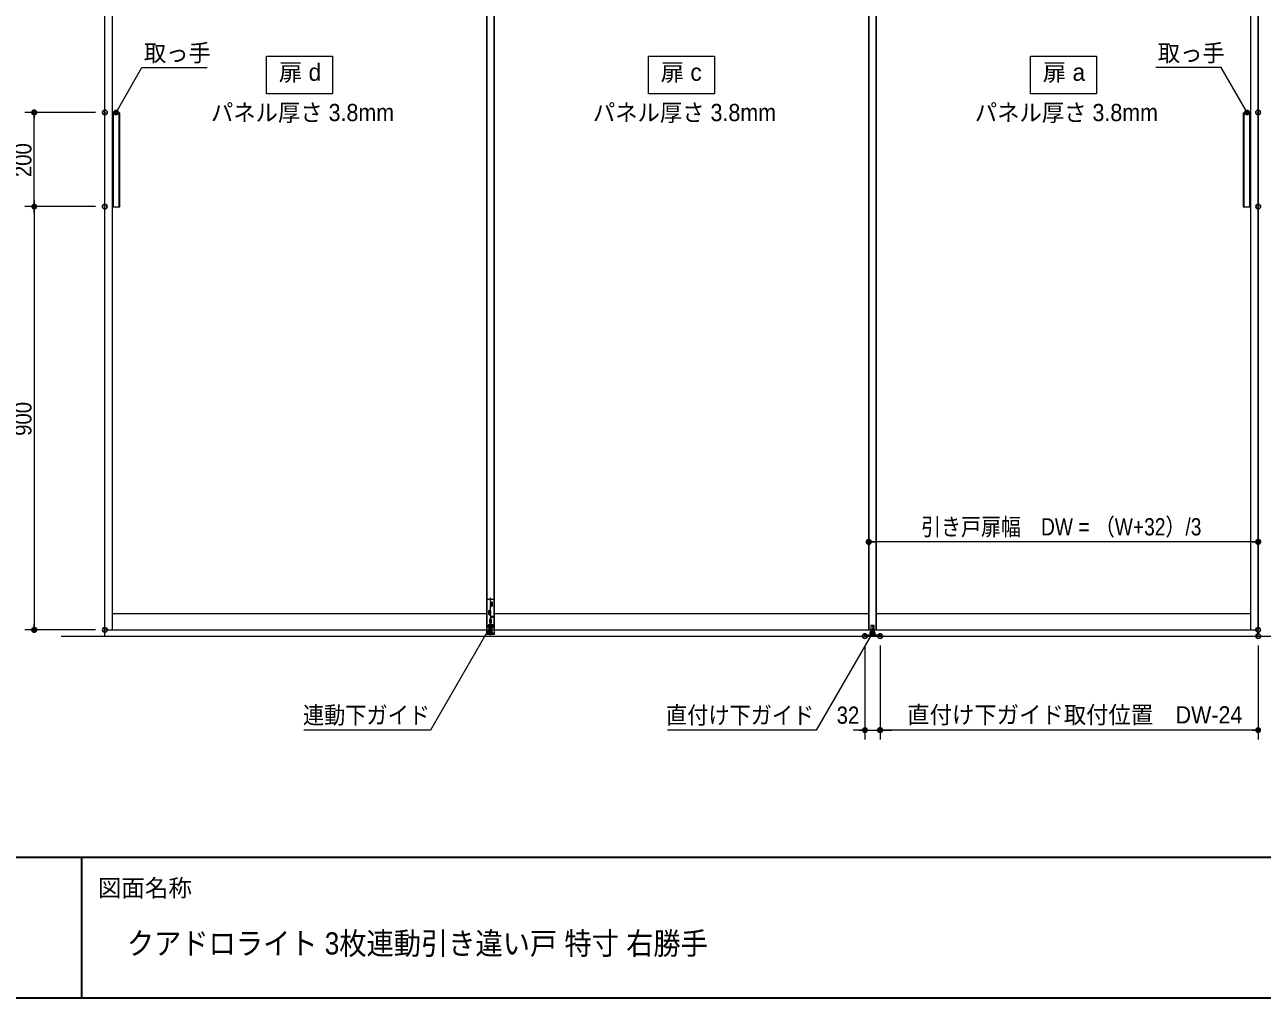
# Model space of a CAD drawing. Units: millimetres, scale not verified. Extents: x -6062 to 6062, y -3045 to 3045.
# Drawn here: x -4058 to -1427, y -2770 to -700 of the extents above; entities that cross this region are included whole.
import ezdxf
from ezdxf.enums import TextEntityAlignment as Align

# ---------------------------------------------------------------- set-up
doc = ezdxf.new("R2010")
doc.units = ezdxf.units.MM
doc.header["$LTSCALE"] = 20
doc.header["$PDMODE"] = 32
doc.header["$PDSIZE"] = 10
doc.linetypes.add('USER2', pattern=[2.91, 1.76, -0.4, 0.35, -0.4])
for name, color, linetype, lineweight in [('0-0_3一般', 7, 'Continuous', 15), ('0-1_2寸法-3', 7, 'Continuous', 15), ('0-2_2寸法-1', 7, 'Continuous', 15), ('0-3_0', 7, 'Continuous', 25), ('0-5_2寸法-2', 7, 'Continuous', 15), ('0-6_1図面枠', 7, 'Continuous', 15)]:
    doc.layers.add(name, color=color, linetype=linetype, lineweight=lineweight)
doc.layers.add('0-4_Defpoints', color=7, linetype='Continuous')
doc.styles.add('ＭＳ Ｐゴシック', font='')
doc.styles.get('ＭＳ Ｐゴシック').set_extended_font_data('MS PGothic')

# ---------------------------------------------------------------- blocks, each defined once
blk = doc.blocks.new('グループ-22')
at = {"layer": '0-0_3一般'}
for p, q in [((-42000, -40000), (-42000, 8000)), ((7040, -40000), (7040, 8000)), ((-42000, -39750), (-42000, 7190)), ((-41680, -39750), (-41680, 7190)), ((-25760, 7190), (-25760, -39750)), ((-25760, -39750), (-25760, 7190)), ((-25440, -39750), (-25440, 7190)), ((-9520, -39750), (-9520, 7190)), ((-9520, 7190), (-9520, -39750)), ((-9200, -39750), (-9200, 7190)), ((-9200, 7190), (-9200, -39750)), ((6720, 7190), (6720, -39750)), ((-41682, -17750), (-41362, -17750)), ((-41642, -17750), (-41642, -21750)), ((-41402, -17750), (-41402, -21750)), ((-41362, -21750), (-41362, -17750)), ((6402, -17750), (6402, -21750)), ((6402, -17750), (6722, -17750)), ((6442, -21750), (6442, -17750)), ((6682, -21750), (6682, -17750)), ((-25760, -39934.4), (-25760, -38492.4)), ((-25700, -38432.4), (-25500, -38432.4)), ((-25605, -38592.4), (-25605, -38692.4)), ((-25515, -38692.4), (-25515, -38592.4)), ((-41680, -39040), (-25760, -39040)), ((-25685, -38952.4), (-25685, -39052.4)), ((-25645, -39312.4), (-25645, -39412.4)), ((-25595, -39052.4), (-25595, -38952.4)), ((-25555, -39412.4), (-25555, -39312.4)), ((-25440, -39040), (-9520, -39040)), ((-9200, -39040), (6720, -39040)), ((-25440, -39750), (-42000, -39750)), ((-9200, -39750), (-25760, -39750)), ((-25660, -39874.4), (-25760, -39874.4)), ((-25675, -39562.4), (-25675, -39802.4)), ((-25525, -39802.4), (-25675, -39802.4)), ((-25670, -39802.4), (-25530, -39802.4)), ((-25665, -39552.4), (-25535, -39552.4)), ((-25664, -39874.4), (-25660, -39874.4)), ((-25536, -39874.4), (-25664, -39874.4)), ((-25440, -39874.4), (-25540, -39874.4)), ((-25540, -39874.4), (-25536, -39874.4)), ((-25530, -39874.4), (-25530, -39802.4)), ((-25525, -39802.4), (-25525, -39562.4)), ((7040, -39750), (-9520, -39750)), ((-9460, -39862), (-9400, -39862)), ((-9460, -39862), (-9460, -39922)), ((-9460, -39922), (-9460, -39942)), ((-9260, -39922), (-9460, -39922)), ((-9460, -39942), (-9040, -39942)), ((-9435, -39560), (-9435, -39800)), ((-9435, -39800), (-9285, -39800)), ((-9286, -39800), (-9434, -39800)), ((-9434, -39862), (-9434, -39800)), ((-9295, -39550), (-9425, -39550)), ((-9400, -39862), (-9320, -39862)), ((-9320, -39862), (-9260, -39862)), ((-9286, -39862), (-9286, -39800)), ((-9285, -39800), (-9285, -39560)), ((-9260, -39862), (-9260, -39922)), ((-43863.5, -40000), (8736.5, -40000))]:
    blk.add_line(p, q, dxfattribs=at)
at = {"layer": '0-0_3一般', "linetype": 'USER2'}
for p, q in [((-25600, -39958.4), (-25600, -38371.7)), ((-25640, -39001.9), (-25640, -38902.9)), ((-25620.5, -38642.4), (-25499.5, -38642.4)), ((-25510.5, -38592.4), (-25609.5, -38592.4)), ((-25510.5, -38692.4), (-25609.5, -38692.4)), ((-25560, -38641.9), (-25560, -38542.9)), ((-25560, -38741.9), (-25560, -38642.9)), ((-25700.5, -39002.4), (-25579.5, -39002.4)), ((-25590.5, -38952.4), (-25689.5, -38952.4)), ((-25590.5, -39052.4), (-25689.5, -39052.4)), ((-25660.5, -39362.4), (-25539.5, -39362.4)), ((-25550.5, -39312.4), (-25649.5, -39312.4)), ((-25550.5, -39412.4), (-25649.5, -39412.4)), ((-25640, -39101.9), (-25640, -39002.9)), ((-25600, -39361.9), (-25600, -39262.9)), ((-25600, -39461.9), (-25600, -39362.9)), ((-25493.8, -39182.4), (-25586.2, -39182.4)), ((-25540, -39228.6), (-25540, -39136.2)), ((-9360, -39520), (-9360, -40027.8))]:
    blk.add_line(p, q, dxfattribs=at)
at = {"layer": '0-0_3一般'}
for points in [[(-42000, 7190), (-25440, 7190), (-25440, -39750)], [(-9520, 7190), (7040, 7190), (7040, -39750)], [(-41682, -17750), (-41682, -21750), (-41362, -21750)], [(6402, -21750), (6722, -21750), (6722, -17750)], [(-25440, -38492.4), (-25440, -39932.4), (-25760, -39932.4)], [(-25530, -39874.4), (-25670, -39874.4), (-25670, -39802.4)], [(-9680, -40000), (-9680, -39942), (-9460, -39942)], [(-9040, -39942), (-9040, -40000), (-9680, -40000)], [(-9260, -39942), (-9260, -39922), (-9460, -39922)]]:
    blk.add_lwpolyline(points, dxfattribs=at)
blk.add_circle((-25540, -39182.4), 42, dxfattribs=at)
for centre, radius, start, end in [((-25700, -38492.4), 60, 90, 180), ((-25640, -38952.4), 45, 0, 180), ((-25560, -38592.4), 45, 0, 180), ((-25560, -38692.4), 45, 180, 0), ((-25500, -38492.4), 60, 0, 90), ((-25640, -39052.4), 45, 180, 0), ((-25600, -39312.4), 45, 0, 180), ((-25600, -39412.4), 45, 180, 0), ((-25665, -39562.4), 10, 90, 180), ((-25535, -39562.4), 10, 0, 90), ((-9425, -39560), 10, 90, 180), ((-9295, -39560), 10, 0, 90)]:
    blk.add_arc(centre, radius, start, end, dxfattribs=at)
blk = doc.blocks.new('_Dot')
at = {"layer": '0-3_0'}
blk.add_line((-10, 0), (-20, 0), dxfattribs=at)
for points in [[(0, 0), (-10, 0), (-9.92, 1.25)], [(0, 0), (-9.92, -1.25), (-10, 0)], [(0, 0), (-9.92, 1.25), (-9.69, 2.49)], [(0, 0), (-9.69, -2.49), (-9.92, -1.25)], [(0, 0), (-9.69, 2.49), (-9.3, 3.68)], [(0, 0), (-9.3, -3.68), (-9.69, -2.49)], [(0, 0), (-9.3, 3.68), (-8.76, 4.82)], [(0, 0), (-8.76, -4.82), (-9.3, -3.68)], [(0, 0), (-8.76, 4.82), (-8.09, 5.88)], [(0, 0), (-8.09, -5.88), (-8.76, -4.82)], [(0, 0), (-8.09, 5.88), (-7.29, 6.85)], [(0, 0), (-7.29, -6.85), (-8.09, -5.88)], [(0, 0), (-7.29, 6.85), (-6.37, 7.71)], [(0, 0), (-6.37, -7.71), (-7.29, -6.85)], [(0, 0), (-6.37, 7.71), (-5.36, 8.44)], [(0, 0), (-5.36, -8.44), (-6.37, -7.71)], [(0, 0), (-5.36, 8.44), (-4.26, 9.05)], [(0, 0), (-4.26, -9.05), (-5.36, -8.44)], [(0, 0), (-4.26, 9.05), (-3.09, 9.51)], [(0, 0), (-3.09, -9.51), (-4.26, -9.05)], [(0, 0), (-3.09, 9.51), (-1.87, 9.82)], [(0, 0), (-1.87, -9.82), (-3.09, -9.51)], [(0, 0), (-1.87, 9.82), (-0.63, 9.98)], [(0, 0), (-0.63, -9.98), (-1.87, -9.82)], [(0, 0), (-0.63, 9.98), (0.63, 9.98)], [(0, 0), (0.63, -9.98), (-0.63, -9.98)], [(0, 0), (0.63, 9.98), (1.87, 9.82)], [(0, 0), (1.87, 9.82), (3.09, 9.51)], [(0, 0), (3.09, 9.51), (4.26, 9.05)], [(0, 0), (4.26, 9.05), (5.36, 8.44)], [(0, 0), (5.36, 8.44), (6.37, 7.71)], [(0, 0), (6.37, 7.71), (7.29, 6.85)], [(0, 0), (7.29, 6.85), (8.09, 5.88)], [(0, 0), (8.09, 5.88), (8.76, 4.82)], [(0, 0), (8.76, 4.82), (9.3, 3.68)], [(0, 0), (9.3, 3.68), (9.69, 2.49)], [(0, 0), (9.69, 2.49), (9.92, 1.25)], [(0, 0), (9.92, 1.25), (10, 0)], [(0, 0), (1.87, -9.82), (0.63, -9.98)], [(0, 0), (3.09, -9.51), (1.87, -9.82)], [(0, 0), (4.26, -9.05), (3.09, -9.51)], [(0, 0), (5.36, -8.44), (4.26, -9.05)], [(0, 0), (6.37, -7.71), (5.36, -8.44)], [(0, 0), (7.29, -6.85), (6.37, -7.71)], [(0, 0), (8.09, -5.88), (7.29, -6.85)], [(0, 0), (8.76, -4.82), (8.09, -5.88)], [(0, 0), (9.3, -3.68), (8.76, -4.82)], [(0, 0), (9.69, -2.49), (9.3, -3.68)], [(0, 0), (9.92, -1.25), (9.69, -2.49)], [(0, 0), (10, 0), (9.92, -1.25)]]:
    blk.add_solid(points, dxfattribs=at)
blk = doc.blocks.new('グループ-28')
at = {"layer": '0-6_1図面枠', "lineweight": 35}
for p, q in [((-80000, -49400), (80000, -49400)), ((-43000, -49400), (-43000, -55400))]:
    blk.add_line(p, q, dxfattribs=at)
blk.add_lwpolyline([(-80000, 55400), (80000, 55400), (80000, -55400), (-80000, -55400)], close=True, dxfattribs=at)
blk = doc.blocks.new('図面枠')
at = {"layer": '0-6_1図面枠'}
blk.add_blockref('グループ-28', (0, 0), dxfattribs=at)
at = {"layer": '0-6_1図面枠', "style": 'ＭＳ Ｐゴシック'}
blk.add_text('図面名称', height=733.7, dxfattribs=at).set_placement((-42300.1, -51299.8), align=Align.BOTTOM_LEFT)

msp = doc.modelspace()

# ---------------------------------------------------------------- hatches: boundary and pattern name
at = {"layer": '0-1_2寸法-3'}
for points in [[(-3858.79, -887, 1), (-3868.81, -887, 1)], [(-1454.19, -887, 1), (-1464.21, -887, 1)], [(-3062.49, -1979.24, 1), (-3072.51, -1979.24, 1)], [(-2250.49, -1993.1, 1), (-2260.51, -1993.1, 1)]]:
    msp.add_hatch(color=256, dxfattribs=at).paths.add_polyline_path(points)

# ---------------------------------------------------------------- linework, layer by layer
for points in [[(-3543.5, -767), (-3403.5, -767), (-3403.5, -847), (-3543.5, -847)], [(-2731.5, -767), (-2591.5, -767), (-2591.5, -847), (-2731.5, -847)], [(-1919.5, -767), (-1779.5, -767), (-1779.5, -847), (-1919.5, -847)]]:
    msp.add_lwpolyline(points, close=True, dxfattribs=at)
for points in [[(-3863.8, -887), (-3808.56, -791.33), (-3670.04, -791.33)], [(-1459.2, -887), (-1514.44, -791.33), (-1652.96, -791.33)], [(-3067.5, -1979.24), (-3194.95, -2200), (-3464.28, -2200)], [(-2255.5, -1993.1), (-2374.95, -2200), (-2690.97, -2200)]]:
    msp.add_lwpolyline(points, dxfattribs=at)
for centre in [(-3863.8, -887), (-1459.2, -887), (-3067.5, -1979.24), (-2255.5, -1993.1)]:
    msp.add_circle(centre, 5.01, dxfattribs=at)
at = {"layer": '0-2_2寸法-1'}
for p, q in [((-3907.5, -887), (-4057.5, -887)), ((-4037.5, -1074.29), (-4037.5, -899.71)), ((-3907.7, -1087), (-4057.5, -1087)), ((-3907.7, -1087), (-4057.5, -1087)), ((-4037.5, -1099.71), (-4037.5, -1974.29)), ((-2263.5, -1780), (-2263.3, -1780)), ((-1435.5, -1780), (-1435.3, -1780)), ((-1448.21, -1800), (-2250.79, -1800)), ((-3907.5, -1987), (-4057.5, -1987)), ((-2239.5, -2020), (-2239.5, -2220)), ((-1435.5, -2020), (-1435.5, -2220)), ((-1448.21, -2200), (-2226.79, -2200))]:
    msp.add_line(p, q, dxfattribs=at)
at = {"layer": '0-4_Defpoints'}
for p in [(-4037.5, -887), (-3887.5, -887), (-1435.7, -887), (-3887.7, -1087), (-1435.5, -1087), (-2263.5, -1800), (-1435.5, -1800), (-4037.5, -1987), (-3887.5, -1987), (-2271.5, -2000), (-2239.5, -2000), (-2239.5, -2000), (-1435.7, -1987), (-1435.5, -2000), (-2239.5, -2200), (-2239.5, -2200)]:
    msp.add_point(p, dxfattribs=at)
at = {"layer": '0-5_2寸法-2'}
for p, q in [((-2271.5, -2020), (-2271.5, -2220)), ((-2239.5, -2020), (-2239.5, -2220)), ((-2284.21, -2200), (-2296.92, -2200)), ((-2271.5, -2200), (-2239.5, -2200)), ((-2226.79, -2200), (-2214.08, -2200))]:
    msp.add_line(p, q, dxfattribs=at)

# ---------------------------------------------------------------- block references
at = {"layer": '0-0_3一般', "xscale": 0.05, "yscale": 0.05}
msp.add_blockref('グループ-22', (-1787.5, 0), dxfattribs=at)
at = {"layer": '0-2_2寸法-1', "xscale": 0.6356201, "yscale": 0.6356201}
for p, rotation in [((-4037.5, -887), 90), ((-4037.5, -1087), 270), ((-4037.5, -1087), 90), ((-2263.5, -1800), 180), ((-4037.5, -1987), 270), ((-2239.5, -2200), 180)]:
    msp.add_blockref('_Dot', p, dxfattribs=dict(at, rotation=rotation))
for p in [(-1435.5, -1800), (-1435.5, -2200)]:
    msp.add_blockref('_Dot', p, dxfattribs=at)
at = {"layer": '0-5_2寸法-2', "xscale": 0.6356201, "yscale": 0.6356201}
msp.add_blockref('_Dot', (-2271.5, -2200), dxfattribs=at)
at = {"layer": '0-5_2寸法-2', "xscale": 0.6356201, "yscale": 0.6356201, "rotation": 180}
msp.add_blockref('_Dot', (-2239.5, -2200), dxfattribs=at)
at = {"layer": '0-6_1図面枠', "xscale": 0.05, "yscale": 0.05}
msp.add_blockref('図面枠', (-1787.5, 0), dxfattribs=at)

# ---------------------------------------------------------------- texts
at = {"layer": '0-1_2寸法-3', "style": 'ＭＳ Ｐゴシック'}
for s, width, p in [('取っ手', 0.95, (-3804.71, -789.73)), ('取っ手', 0.95, (-1649.1, -789.73)), ('パネル厚さ 3.8mm', 0.95, (-3661.98, -916.38)), ('パネル厚さ 3.8mm', 0.95, (-2849.98, -916.38)), ('パネル厚さ 3.8mm', 0.95, (-2037.98, -916.38)), ('連動下ガイド', 0.9, (-3466.37, -2197.46)), ('直付け下ガイド', 0.9, (-2694.42, -2197.62))]:
    msp.add_text(s, height=36.66, dxfattribs=dict(at, width=width)).set_placement(p, align=Align.BOTTOM_LEFT)
for s, p in [('扉 d', (-3517.68, -830.66)), ('扉 c', (-2705.98, -830.66)), ('扉 a', (-1893.59, -830.66))]:
    msp.add_text(s, height=36.69, dxfattribs=at).set_placement(p, align=Align.BOTTOM_LEFT)
at = {"layer": '0-2_2寸法-1', "style": 'ＭＳ Ｐゴシック', "width": 0.9}
for s, p in [('200', (-4032.54, -1024.28)), ('900', (-4032.54, -1574.38))]:
    msp.add_text(s, height=36.66, rotation=90, dxfattribs=at).set_placement(p, align=Align.BOTTOM_LEFT)
at = {"layer": '0-2_2寸法-1', "style": 'ＭＳ Ｐゴシック'}
for s, height, width, p in [('引き戸扉幅\u3000DW = （W+32）/3', 36.66, 0.85, (-2152.19, -1797.07)), ('直付け下ガイド取付位置\u3000DW-24', 36.69, 0.95, (-2181.58, -2196.79))]:
    msp.add_text(s, height=height, dxfattribs=dict(at, width=width)).set_placement(p, align=Align.BOTTOM_LEFT)
at = {"layer": '0-5_2寸法-2', "style": 'ＭＳ Ｐゴシック', "width": 0.9}
msp.add_text('32', height=36.66, dxfattribs=at).set_placement((-2331.59, -2197.52), align=Align.BOTTOM_LEFT)
at = {"layer": '0-6_1図面枠', "style": 'ＭＳ Ｐゴシック', "width": 0.9}
msp.add_text('クアドロライト 3枚連動引き違い戸 特寸 右勝手', height=47.17, dxfattribs=at).set_placement((-3840.72, -2691.18), align=Align.BOTTOM_LEFT)

doc.saveas('drawing.dxf')
